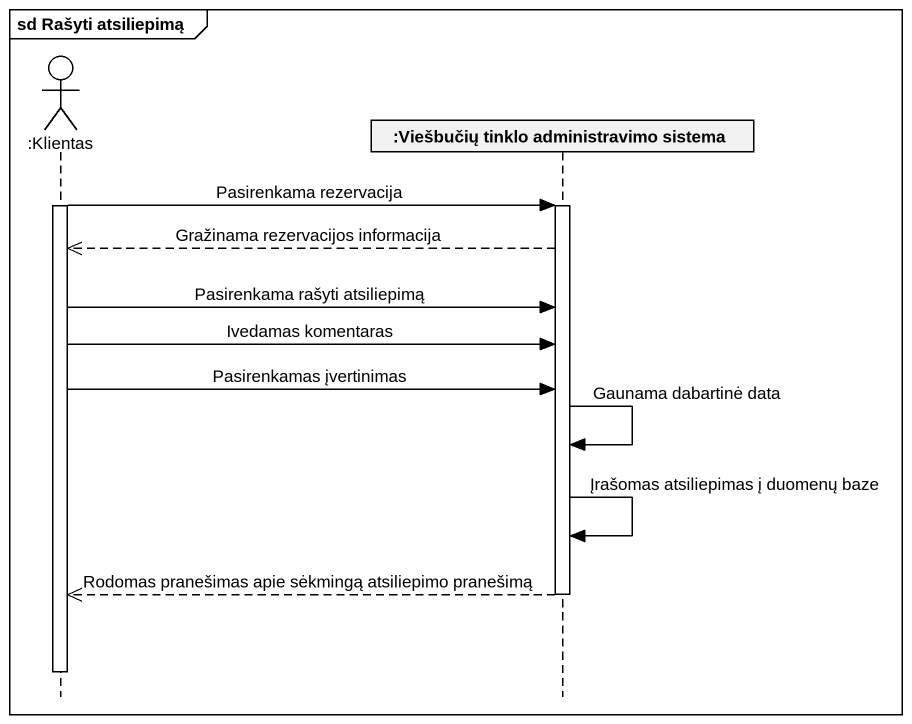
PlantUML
@startuml
mainframe sd Rašyti atsiliepimą
hide footbox
actor ":Klientas" as Klientas
participant ":Viešbučių tinklo administravimo sistema" as Viešbučių_tinklo

activate Klientas
Klientas -> Viešbučių_tinklo : Pasirenkama rezervacija
activate Viešbučių_tinklo
Viešbučių_tinklo -->> Klientas : Gražinama rezervacijos informacija
Klientas -> Viešbučių_tinklo : Pasirenkama rašyti atsiliepimą
Klientas -> Viešbučių_tinklo : Ivedamas komentaras
Klientas -> Viešbučių_tinklo : Pasirenkamas įvertinimas
Viešbučių_tinklo -> Viešbučių_tinklo : Gaunama dabartinė data
Viešbučių_tinklo -> Viešbučių_tinklo : Įrašomas atsiliepimas į duomenų baze
Viešbučių_tinklo -->> Klientas : Rodomas pranešimas apie sėkmingą atsiliepimo pranešimą
deactivate Viešbučių_tinklo
deactivate Klientas
@enduml
